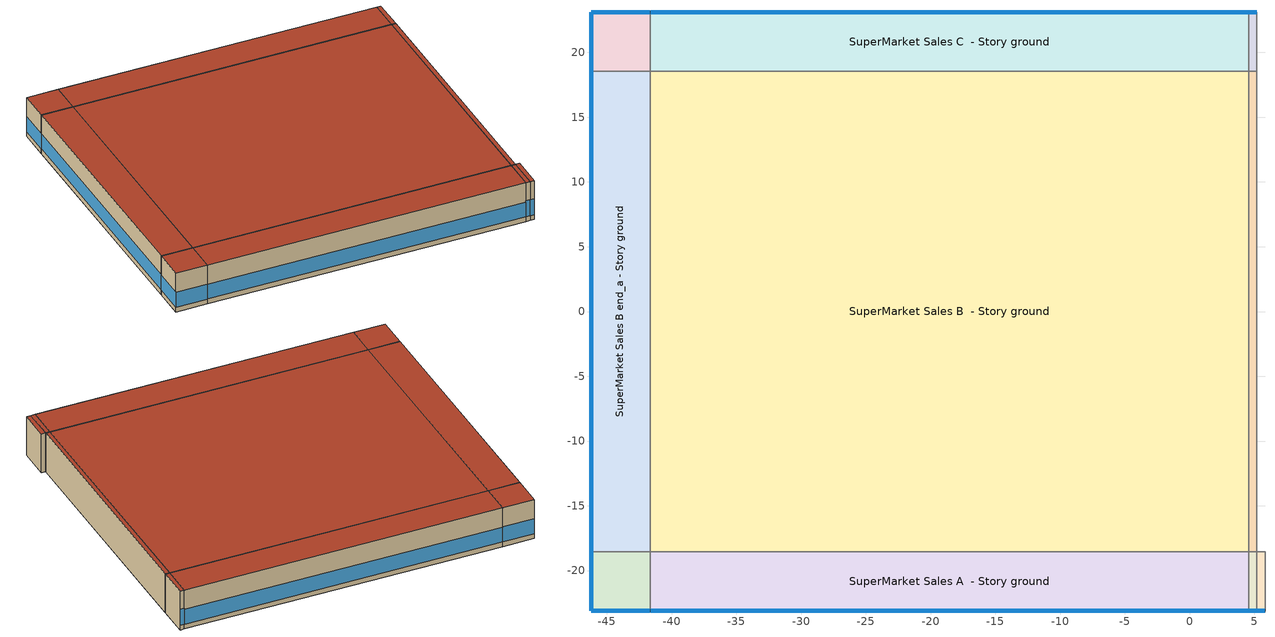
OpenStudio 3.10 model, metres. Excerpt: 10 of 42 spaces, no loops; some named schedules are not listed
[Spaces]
SuperMarket Sales A end_a - Story ground
 floor ground (Foundation F 1.26W/m*K Perim 9.14m Area 20.9m2): -46.23,-23.11 -46.23,-18.54 -41.65,-18.54 -41.65,-23.11 z0
 wall outside (SuperMarket Sales A end_a - Story ground Wall 4 c tbd): -46.23,-18.54 -46.23,-23.11 z0:6.1
 wall outside (SuperMarket Sales A end_a - Story ground Wall 2 c tbd): -46.23,-23.11 -41.65,-23.11 z0:6.1
 wall to SuperMarket Sales B end_a - Story ground: -41.65,-18.54 -46.23,-18.54 z0:6.1
 wall to SuperMarket Sales A  - Story ground: -41.65,-23.11 -41.65,-18.54 z0:6.1
 window (Window U-0.91 SHGC 0.53): -46.2,-23.11 -41.68,-23.11 / -46.23,-18.57 -46.23,-23.09 z0.76:3.1
 roof outside (SuperMarket Sales A end_a - Story ground RoofCeiling 1 c tbd): -41.65,-23.11 -41.65,-18.54 -46.23,-18.54 -46.23,-23.11 z6.1
SuperMarket Sales B end_a - Story ground
 floor ground (Foundation F 1.26W/m*K Perim 37.08m Area 169.54m2): -46.23,-18.54 -46.23,18.54 -41.65,18.54 -41.65,-18.54 z0
 wall outside (SuperMarket Sales B end_a - Story ground Wall 1 c tbd): -46.23,18.54 -46.23,-18.54 z0:6.1
 wall to SuperMarket Sales C end_a - Story ground: -41.65,18.54 -46.23,18.54 z0:6.1
 wall to SuperMarket Sales B  - Story ground: -41.65,-18.54 -41.65,18.54 z0:6.1
 window (Window U-0.91 SHGC 0.53): -46.23,18.52 -46.23,-18.52 z0.76:3.08
 roof outside (SuperMarket Sales B end_a - Story ground RoofCeiling 1 c tbd): -41.65,-18.54 -41.65,18.54 -46.23,18.54 -46.23,-18.54 z6.1
SuperMarket Sales C end_a - Story ground
 floor ground (Foundation F 1.26W/m*K Perim 9.14m Area 20.9m2): -46.23,18.54 -46.23,23.11 -41.65,23.11 -41.65,18.54 z0
 wall outside (SuperMarket Sales C end_a - Story ground Wall 1 c tbd): -46.23,23.11 -46.23,18.54 z0:6.1
 wall outside (SuperMarket Sales C end_a - Story ground Wall 2 c tbd): -41.65,23.11 -46.23,23.11 z0:6.1
 wall to SuperMarket Sales C  - Story ground: -41.65,18.54 -41.65,23.11 z0:6.1
 window (Window U-0.91 SHGC 0.53): -46.23,23.09 -46.23,18.57 / -41.68,23.11 -46.2,23.11 z0.76:3.1
 roof outside (SuperMarket Sales C end_a - Story ground RoofCeiling 1 c tbd): -41.65,18.54 -41.65,23.11 -46.23,23.11 -46.23,18.54 z6.1
SuperMarket Sales A  - Story ground
 floor ground (Foundation F 1.26W/m*K Perim 46.23m Area 211.36m2): -41.65,-23.11 -41.65,-18.54 4.58,-18.54 4.58,-23.11 z0
 wall outside (SuperMarket Sales A  - Story ground Wall 3 c tbd): -41.65,-23.11 4.58,-23.11 z0:6.1
 wall to SuperMarket Sales B  - Story ground: 4.58,-18.54 -41.65,-18.54 z0:6.1
 wall to SuperMarket Office A  - Story ground: 4.58,-23.11 4.58,-18.54 z0:6.1
 window (Window U-0.91 SHGC 0.53): -41.63,-23.11 4.55,-23.11 z0.76:3.08
 roof outside (SuperMarket Sales A  - Story ground RoofCeiling 1 c tbd): 4.58,-23.11 4.58,-18.54 -41.65,-18.54 -41.65,-23.11 z6.1
SuperMarket Sales B  - Story ground
 floor ground (Foundation F 1.26W/m*K Perim 0.0m Area 1714.25m2): -41.65,-18.54 -41.65,18.54 4.58,18.54 4.58,-18.54 z0
 wall to SuperMarket Sales C  - Story ground: 4.58,18.54 -41.65,18.54 z0:6.1
 wall to SuperMarket Office B  - Story ground: 4.58,-18.54 4.58,18.54 z0:6.1
 roof outside: 4.58,-18.54 4.58,18.54 -41.65,18.54 -41.65,-18.54 z6.1
SuperMarket Sales C  - Story ground
 floor ground (Foundation F 1.26W/m*K Perim 46.23m Area 211.36m2): -41.65,18.54 -41.65,23.11 4.58,23.11 4.58,18.54 z0
 wall outside (SuperMarket Sales C  - Story ground Wall 2 c tbd): 4.58,23.11 -41.65,23.11 z0:6.1
 wall to SuperMarket Office C  - Story ground: 4.58,18.54 4.58,23.11 z0:6.1
 window (Window U-0.91 SHGC 0.53): 4.55,23.11 -41.63,23.11 z0.76:3.08
 roof outside (SuperMarket Sales C  - Story ground RoofCeiling 1 c tbd): 4.58,18.54 4.58,23.11 -41.65,23.11 -41.65,18.54 z6.1
SuperMarket Office A  - Story ground
 floor ground (Foundation F 1.26W/m*K Perim 0.62m Area 2.83m2): 4.58,-23.11 4.58,-18.54 5.2,-18.54 5.2,-23.11 z0
 wall outside (SuperMarket Office A  - Story ground Wall 3 c tbd): 4.58,-23.11 5.2,-23.11 z0:6.1
 wall to SuperMarket Office B  - Story ground: 5.2,-18.54 4.58,-18.54 z0:6.1
 wall to SuperMarket Vestibule A  - Story ground: 5.2,-23.11 5.2,-18.54 z0:6.1
 window (Window U-0.91 SHGC 0.53): 4.6,-23.11 5.17,-23.11 z0.76:3.29
 roof outside (SuperMarket Office A  - Story ground RoofCeiling 1 c tbd): 5.2,-23.11 5.2,-18.54 4.58,-18.54 4.58,-23.11 z6.1
SuperMarket Office B  - Story ground
 floor ground (Foundation F 1.26W/m*K Perim 0.0m Area 22.97m2): 4.58,-18.54 4.58,18.54 5.2,18.54 5.2,-18.54 z0
 wall to SuperMarket Office C  - Story ground: 5.2,18.54 4.58,18.54 z0:6.1
 wall to SuperMarket Vestibule B  - Story ground: 5.2,-18.54 5.2,18.54 z0:6.1
 roof outside: 5.2,-18.54 5.2,18.54 4.58,18.54 4.58,-18.54 z6.1
SuperMarket Office C  - Story ground
 floor ground (Foundation F 1.26W/m*K Perim 0.62m Area 2.83m2): 4.58,18.54 4.58,23.11 5.2,23.11 5.2,18.54 z0
 wall outside (SuperMarket Office C  - Story ground Wall 2 c tbd): 5.2,23.11 4.58,23.11 z0:6.1
 wall to SuperMarket Vestibule C  - Story ground: 5.2,18.54 5.2,23.11 z0:6.1
 window (Window U-0.91 SHGC 0.53): 5.17,23.11 4.6,23.11 z0.76:3.29
 roof outside (SuperMarket Office C  - Story ground RoofCeiling 1 c tbd): 5.2,18.54 5.2,23.11 4.58,23.11 4.58,18.54 z6.1
SuperMarket Vestibule A  - Story ground
 floor ground (Foundation F 1.26W/m*K Perim 0.62m Area 2.83m2): 5.2,-23.11 5.2,-18.54 5.82,-18.54 5.82,-23.11 z0
 wall outside (SuperMarket Vestibule A  - Story ground Wall 3 c tbd): 5.2,-23.11 5.82,-23.11 z0:6.1
 wall to SuperMarket Vestibule B  - Story ground: 5.82,-18.54 5.2,-18.54 z0:6.1
 wall to SuperMarket Dining A  - Story ground: 5.82,-23.11 5.82,-18.54 z0:6.1
 window (Window U-0.91 SHGC 0.53): 5.22,-23.11 5.79,-23.11 z0.76:3.29
 roof outside (SuperMarket Vestibule A  - Story ground RoofCeiling 1 c tbd): 5.82,-23.11 5.82,-18.54 5.2,-18.54 5.2,-23.11 z6.1
[Building]
ComStock DOE Ref Pre-1980|SuperMarket: North Axis {deg}=45; Default Construction Set=ComStock DOE Ref Pre-1980 - SpMarket - ASHRAE 169-2013-6A; Default Schedule Set=Building Default Schedule Set; Standards Building Type=SuperMarket
[Site]
Binghamton Broome C_NY_USA: Latitude {deg}=42.21; Longitude {deg}=-75.98; Time Zone {hr}=-5; Elevation {m}=499
[Site:WaterMainsTemperature]
Calculation Method=Correlation; Annual Average Outdoor Air Temperature {C}=8.00583; Maximum Difference In Monthly Average Outdoor Air Temperatures {deltaC}=26.96
[SizingPeriod:DesignDay] Barometric Pressure {Pa}=95472; Rain Indicator=No; Snow Indicator=No; Day of Month=21; Daylight Saving Time Indicator=No; Humidity Condition Type=Wetbulb; Dry-Bulb Temperature Range Modifier Type=DefaultMultipliers
Name | Maximum Dry-Bulb Temperature {C} | Daily Dry-Bulb Temperature Range {deltaC} | Wind Speed {m/s} | Wind Direction {deg} | Month | Day Type | Wetbulb or DewPoint at Maximum Dry-Bulb {C} | Solar Model Indicator | ASHRAE Clear Sky Optical Depth for Beam Irradiance | ASHRAE Clear Sky Optical Depth for Diffuse Irradiance | Sky Clearness
Binghamton Broome C Ann Clg .4% Condns DB=>MWB 1 | 29.7 | 9.5 | 4.5 | 240 | 7 | SummerDesignDay | 21.1 | ASHRAETau | 0.416 | 2.168
Binghamton Broome C Ann Clg .4% Condns WB=>MDB 1 | 27.1 | 9.5 | 4.5 | 240 | 7 | SummerDesignDay | 22.6 | ASHRAETau | 0.416 | 2.168
Binghamton Broome C Ann Htg 99.6% Condns DB 1 | -17.9 | 0 | 4.4 | 330 | 1 | WinterDesignDay | -17.9 | ASHRAEClearSky |  |  | 0
Binghamton Broome C August .4% Condns DB=>MCWB 1 | 31.4 | 9.4 | 4.5 | 240 | 8 | SummerDesignDay | 21.7 | ASHRAETau | 0.403 | 2.234
[ClimateZones]
Climate Zone Institution Name 1=ASHRAE; Climate Zone Document Name 1=ANSI/ASHRAE Standard 169; Climate Zone Document Year 1=2006; Climate Zone Value 1=ASHRAE 169-2013-6A
[Site:GroundTemperature:FCfactorMethod]
January Ground Temperature {C}=8.84; February Ground Temperature {C}=0.44; March Ground Temperature {C}=-1.2; April Ground Temperature {C}=-5.8; May Ground Temperature {C}=-0.7; June Ground Temperature {C}=-1.89; July Ground Temperature {C}=3.43; August Ground Temperature {C}=16.25; September Ground Temperature {C}=17.81; October Ground Temperature {C}=21.16; November Ground Temperature {C}=20.73; December Ground Temperature {C}=17
[Construction:FfactorGroundFloor] F-Factor {W/m-K}=1.26344
Name | Area {m2} | PerimeterExposed {m}
Foundation F 1.26W/m*K Perim 9.14m Area 20.9m2 | 20.9032 | 9.144
Foundation F 1.26W/m*K Perim 37.08m Area 169.54m2 | 169.535 | 37.0812
Foundation F 1.26W/m*K Perim 0.0m Area 22.97m2 | 22.9688 | 0
Foundation F 1.26W/m*K Perim 0.62m Area 2.83m2 | 2.83198 | 0.619418
Foundation F 1.26W/m*K Perim 46.23m Area 211.36m2 | 211.361 | 46.2295
Foundation F 1.26W/m*K Perim 0.0m Area 1714.25m2 | 1714.25 | 0
[DefaultConstructionSet]
ComStock DOE Ref Pre-1980 - SpMarket - ASHRAE 169-2013-6A: Default Exterior Surface Constructions=Default Surface Constructions 1; Default Interior Surface Constructions=Default Surface Constructions 2; Default Ground Contact Surface Constructions=Default Surface Constructions 3; Default Exterior SubSurface Constructions=Default Sub Surface Constructions 1; Default Interior SubSurface Constructions=Default Sub Surface Constructions 2; Interior Partition Construction=Typical Interior Partition
[DefaultSurfaceConstructions]
Name | Floor Construction | Wall Construction | Roof Ceiling Construction
Default Surface Constructions 1 | Typical Insulated Exterior Mass Floor | Typical Insulated Steel Framed Exterior Wall R-6.9 | Typical IEAD Roof R-16.67
Default Surface Constructions 2 | Typical Interior Floor | Typical Interior Wall | Typical Interior Ceiling
Default Surface Constructions 3 | Typical Insulated Carpeted 6in Slab Floor | Typical Insulated Basement Mass Wall
[Construction]
Typical Insulated Exterior Mass Floor: 4 in. Normalweight Concrete Floor, Typical Carpet Pad
Typical IEAD Roof R-16.67: Roof Membrane, Typical Insulation R-15.55, Metal Roof Surface
Typical Interior Floor: 100mm Normalweight concrete floor, CP02 CARPET PAD
Typical Interior Wall: G01 13mm gypsum board, G01 13mm gypsum board
Typical Interior Ceiling: CP02 CARPET PAD, 100mm Normalweight concrete floor
Typical Insulated Carpeted 6in Slab Floor: 6 in. Normalweight Concrete Floor, Typical Carpet Pad
Typical Insulated Basement Mass Wall: 8 in. Concrete Block Basement Wall
U 0.62 SHGC 0.41 Simple Glazing: U 0.62 SHGC 0.41 Simple Glazing
Typical Insulated Metal Door: F08 Metal surface, Typical Insulation R-4.72
U 0.88 SHGC 0.16 Sgl Ref-A-L Clr 6mm: REF A CLEAR LO 6MM
Typical Overhead Door: Typical Insulation R-4.72
Typical Interior Window: Clear 3mm
Typical Interior Door; Typical Interior Partition: G05 25mm wood
Typical Insulated Steel Framed Exterior Wall R-6.9: 25mm Stucco, 5/8 in. Gypsum Board, Typical Insulation R-4.72, 5/8 in. Gypsum Board
InteriorFurnishings: Std Wood 6inch
Window U-0.91 SHGC 0.53: Simple Glazing Single - No LowE - Tinted/Reflective - Wood
SuperMarket Office A  - Story ground RoofCeiling 1 c tbd: Roof Membrane, SuperMarket Office A  - Story ground RoofCeiling 1 m tbd, Metal Roof Surface
SuperMarket Office A  - Story ground Wall 3 c tbd: 25mm Stucco, 5/8 in. Gypsum Board, SuperMarket Office A  - Story ground Wall 3 m tbd, 5/8 in. Gypsum Board
SuperMarket Office C  - Story ground RoofCeiling 1 c tbd: Roof Membrane, SuperMarket Office C  - Story ground RoofCeiling 1 m tbd, Metal Roof Surface
SuperMarket Office C  - Story ground Wall 2 c tbd: 25mm Stucco, 5/8 in. Gypsum Board, SuperMarket Office C  - Story ground Wall 2 m tbd, 5/8 in. Gypsum Board
SuperMarket Sales A  - Story ground RoofCeiling 1 c tbd: Roof Membrane, SuperMarket Sales A  - Story ground RoofCeiling 1 m tbd, Metal Roof Surface
SuperMarket Sales A  - Story ground Wall 3 c tbd: 25mm Stucco, 5/8 in. Gypsum Board, SuperMarket Sales A  - Story ground Wall 3 m tbd, 5/8 in. Gypsum Board
SuperMarket Sales A end_a - Story ground RoofCeiling 1 c tbd: Roof Membrane, SuperMarket Sales A end_a - Story ground RoofCeiling 1 m tbd, Metal Roof Surface
SuperMarket Sales A end_a - Story ground Wall 2 c tbd: 25mm Stucco, 5/8 in. Gypsum Board, SuperMarket Sales A end_a - Story ground Wall 2 m tbd, 5/8 in. Gypsum Board
SuperMarket Sales A end_a - Story ground Wall 4 c tbd: 25mm Stucco, 5/8 in. Gypsum Board, SuperMarket Sales A end_a - Story ground Wall 4 m tbd, 5/8 in. Gypsum Board
SuperMarket Sales B end_a - Story ground RoofCeiling 1 c tbd: Roof Membrane, SuperMarket Sales B end_a - Story ground RoofCeiling 1 m tbd, Metal Roof Surface
SuperMarket Sales B end_a - Story ground Wall 1 c tbd: 25mm Stucco, 5/8 in. Gypsum Board, SuperMarket Sales B end_a - Story ground Wall 1 m tbd, 5/8 in. Gypsum Board
SuperMarket Sales C  - Story ground RoofCeiling 1 c tbd: Roof Membrane, SuperMarket Sales C  - Story ground RoofCeiling 1 m tbd, Metal Roof Surface
SuperMarket Sales C  - Story ground Wall 2 c tbd: 25mm Stucco, 5/8 in. Gypsum Board, SuperMarket Sales C  - Story ground Wall 2 m tbd, 5/8 in. Gypsum Board
SuperMarket Sales C end_a - Story ground RoofCeiling 1 c tbd: Roof Membrane, SuperMarket Sales C end_a - Story ground RoofCeiling 1 m tbd, Metal Roof Surface
SuperMarket Sales C end_a - Story ground Wall 1 c tbd: 25mm Stucco, 5/8 in. Gypsum Board, SuperMarket Sales C end_a - Story ground Wall 1 m tbd, 5/8 in. Gypsum Board
SuperMarket Sales C end_a - Story ground Wall 2 c tbd: 25mm Stucco, 5/8 in. Gypsum Board, SuperMarket Sales C end_a - Story ground Wall 2 m tbd, 5/8 in. Gypsum Board
SuperMarket Vestibule A  - Story ground RoofCeiling 1 c tbd: Roof Membrane, SuperMarket Vestibule A  - Story ground RoofCeiling 1 m tbd, Metal Roof Surface
SuperMarket Vestibule A  - Story ground Wall 3 c tbd: 25mm Stucco, 5/8 in. Gypsum Board, SuperMarket Vestibule A  - Story ground Wall 3 m tbd, 5/8 in. Gypsum Board
[Material] Thermal Absorptance=0.9
Name | Roughness | Thickness {m} | Conductivity {W/m-K} | Density {kg/m3} | Specific Heat {J/kg-K} | Solar Absorptance | Visible Absorptance
4 in. Normalweight Concrete Floor | MediumRough | 0.1016 | 2.31 | 2322 | 832 | 0.7 | 0.7
Roof Membrane | VeryRough | 0.0095 | 0.16 | 1121.29 | 1460 | 0.7 | 0.7
Metal Roof Surface; F08 Metal surface | Smooth | 0.0008 | 45.28 | 7824 | 500 | 0.7 | 0.7
100mm Normalweight concrete floor | MediumRough | 0.1016 | 2.31045 | 2322 | 832.557 | 0.7 | 0.7
G01 13mm gypsum board | Smooth | 0.0127 | 0.160031 | 800.001 | 1090.73 | 0.7 | 0.5
6 in. Normalweight Concrete Floor | MediumRough | 0.1524 | 2.31 | 2322 | 832 | 0.7 | 0.7
8 in. Concrete Block Basement Wall | MediumRough | 0.2032 | 1.326 | 1842 | 912 | 0.7 | 0.7
G05 25mm wood | MediumSmooth | 0.0254 | 0.15 | 608 | 1630 | 0.5 | 0.5
25mm Stucco | Smooth | 0.0254 | 0.72 | 1856 | 840 | 0.7 | 0.7
5/8 in. Gypsum Board | MediumSmooth | 0.0159 | 0.16 | 800 | 1090 | 0.7 | 0.7
Std Wood 6inch | MediumSmooth | 0.15 | 0.12 | 540 | 1210 | 0.7 | 0.7
[Material:NoMass] Roughness=Smooth; Thermal Absorptance=0.9; Solar Absorptance=0.7
Name | Thermal Resistance {m2-K/W} | Visible Absorptance
Typical Carpet Pad; CP02 CARPET PAD | 0.21648 | 0.8
Typical Insulation R-15.55 | 2.73841 | 0.7
Typical Insulation R-4.72 | 0.830832 | 0.7
SuperMarket Office A  - Story ground RoofCeiling 1 m tbd; SuperMarket Office C  - Story ground RoofCeiling 1 m tbd; SuperMarket Sales A  - Story ground RoofCeiling 1 m tbd; SuperMarket Sales B end_a - Story ground RoofCeiling 1 m tbd; SuperMarket Sales C  - Story ground RoofCeiling 1 m tbd; SuperMarket Vestibule A  - Story ground RoofCeiling 1 m tbd | 2.22677 | 0.7
SuperMarket Office A  - Story ground Wall 3 m tbd; SuperMarket Office C  - Story ground Wall 2 m tbd; SuperMarket Vestibule A  - Story ground Wall 3 m tbd | 0.38935 | 0.7
SuperMarket Sales A  - Story ground Wall 3 m tbd; SuperMarket Sales C  - Story ground Wall 2 m tbd | 0.660175 | 0.7
SuperMarket Sales A end_a - Story ground RoofCeiling 1 m tbd; SuperMarket Sales C end_a - Story ground RoofCeiling 1 m tbd | 1.87623 | 0.7
SuperMarket Sales A end_a - Story ground Wall 2 m tbd; SuperMarket Sales A end_a - Story ground Wall 4 m tbd; SuperMarket Sales C end_a - Story ground Wall 1 m tbd; SuperMarket Sales C end_a - Story ground Wall 2 m tbd | 0.611401 | 0.7
SuperMarket Sales B end_a - Story ground Wall 1 m tbd | 0.658767 | 0.7
[DefaultSubSurfaceConstructions]
Name | Fixed Window Construction | Operable Window Construction | Door Construction | Glass Door Construction | Overhead Door Construction | Tubular Daylight Dome Construction | Tubular Daylight Diffuser Construction
Default Sub Surface Constructions 1 | U 0.62 SHGC 0.41 Simple Glazing | U 0.62 SHGC 0.41 Simple Glazing | Typical Insulated Metal Door | U 0.88 SHGC 0.16 Sgl Ref-A-L Clr 6mm | Typical Overhead Door | Typical Interior Window | Typical Interior Window
Default Sub Surface Constructions 2 | Typical Interior Window | Typical Interior Window | Typical Interior Door
[WindowMaterial:SimpleGlazingSystem]
Name | U-Factor {W/m2-K} | Solar Heat Gain Coefficient | Visible Transmittance
U 0.62 SHGC 0.41 Simple Glazing | 3.52052 | 0.41 | 0.81
Simple Glazing Single - No LowE - Tinted/Reflective - Wood | 5.16722 | 0.525 | 0.436
[WindowMaterial:Glazing] Optical Data Type=SpectralAverage; Infrared Transmittance at Normal Incidence=0; Front Side Infrared Hemispherical Emissivity=0.84; Conductivity {W/m-K}=0.9; Dirt Correction Factor for Solar and Visible Transmittance=1; Solar Diffusing=No
Name | Thickness {m} | Solar Transmittance at Normal Incidence | Front Side Solar Reflectance at Normal Incidence | Back Side Solar Reflectance at Normal Incidence | Visible Transmittance at Normal Incidence | Front Side Visible Reflectance at Normal Incidence | Back Side Visible Reflectance at Normal Incidence | Back Side Infrared Hemispherical Emissivity
REF A CLEAR LO 6MM | 0.006 | 0.066 | 0.341 | 0.493 | 0.08 | 0.41 | 0.37 | 0.4
Clear 3mm | 0.003 | 0.837 | 0.075 | 0.075 | 0.898 | 0.081 | 0.081 | 0.84
[SpaceType] Standards Building Type=SuperMarket
Name | Default Schedule Set | Design Specification Outdoor Air Object | Standards Space Type
SuperMarket Office - ComStock DOE Ref Pre-1980 | SuperMarket Office Schedule Set | SuperMarket Office Ventilation | Office
SuperMarket Vestibule - ComStock DOE Ref Pre-1980 | SuperMarket Vestibule Schedule Set | SuperMarket Vestibule Ventilation | Vestibule
SuperMarket Sales - ComStock DOE Ref Pre-1980 | SuperMarket Sales Schedule Set | SuperMarket Sales Ventilation | Sales
[BuildingStory]
Story ground: Nominal Z Coordinate {m}=0; Nominal Floor to Floor Height {m}=6.096
[Space] Building Story=Story ground
Name | Space Type | Thermal Zone
SuperMarket Sales A end_a - Story ground | SuperMarket Sales - ComStock DOE Ref Pre-1980 | Zone SuperMarket Sales A end_a - Story ground
SuperMarket Sales B end_a - Story ground | SuperMarket Sales - ComStock DOE Ref Pre-1980 | Zone SuperMarket Sales B end_a - Story ground
SuperMarket Sales C end_a - Story ground | SuperMarket Sales - ComStock DOE Ref Pre-1980 | Zone SuperMarket Sales C end_a - Story ground
SuperMarket Sales A  - Story ground | SuperMarket Sales - ComStock DOE Ref Pre-1980 | Zone SuperMarket Sales A  - Story ground
SuperMarket Sales B  - Story ground | SuperMarket Sales - ComStock DOE Ref Pre-1980 | Zone SuperMarket Sales B  - Story ground
SuperMarket Sales C  - Story ground | SuperMarket Sales - ComStock DOE Ref Pre-1980 | Zone SuperMarket Sales C  - Story ground
SuperMarket Office A  - Story ground | SuperMarket Office - ComStock DOE Ref Pre-1980 | Zone SuperMarket Office A  - Story ground
SuperMarket Office B  - Story ground | SuperMarket Office - ComStock DOE Ref Pre-1980 | Zone SuperMarket Office B  - Story ground
SuperMarket Office C  - Story ground | SuperMarket Office - ComStock DOE Ref Pre-1980 | Zone SuperMarket Office C  - Story ground
SuperMarket Vestibule A  - Story ground | SuperMarket Vestibule - ComStock DOE Ref Pre-1980 | Zone SuperMarket Vestibule A  - Story ground
[ThermalZone] Multiplier=1; Use Ideal Air Loads=No
Name | Thermostat
Zone SuperMarket Sales A end_a - Story ground | SuperMarket Sales - ComStock DOE Ref Pre-1980 Thermostat 1
Zone SuperMarket Sales B end_a - Story ground | SuperMarket Sales - ComStock DOE Ref Pre-1980 Thermostat 3
Zone SuperMarket Sales C end_a - Story ground | SuperMarket Sales - ComStock DOE Ref Pre-1980 Thermostat 5
Zone SuperMarket Sales A  - Story ground | SuperMarket Sales - ComStock DOE Ref Pre-1980 Thermostat
Zone SuperMarket Sales B  - Story ground | SuperMarket Sales - ComStock DOE Ref Pre-1980 Thermostat 2
Zone SuperMarket Sales C  - Story ground | SuperMarket Sales - ComStock DOE Ref Pre-1980 Thermostat 4
Zone SuperMarket Office A  - Story ground | SuperMarket Office - ComStock DOE Ref Pre-1980 Thermostat
Zone SuperMarket Office B  - Story ground | SuperMarket Office - ComStock DOE Ref Pre-1980 Thermostat 1
Zone SuperMarket Office C  - Story ground | SuperMarket Office - ComStock DOE Ref Pre-1980 Thermostat 2
Zone SuperMarket Vestibule A  - Story ground | SuperMarket Vestibule - ComStock DOE Ref Pre-1980 Thermostat
[People:Definition] Number of People Calculation Method=People/Area; Fraction Radiant=0.3
Name | People per Space Floor Area {person/m2}
SuperMarket Office People Definition | 0.0538196
SuperMarket Sales People Definition; SuperMarket Vestibule People Definition | 0.0861113
[People] Work Efficiency Schedule=Work Efficiency Schedule; Clothing Insulation Schedule=Clothing Schedule; Air Velocity Schedule=Air Velocity Schedule; Multiplier=1
Name | People Definition | Space or SpaceType
SuperMarket Office People | SuperMarket Office People Definition | SuperMarket Office - ComStock DOE Ref Pre-1980
SuperMarket Sales People | SuperMarket Sales People Definition | SuperMarket Sales - ComStock DOE Ref Pre-1980
SuperMarket Vestibule People | SuperMarket Vestibule People Definition | SuperMarket Vestibule - ComStock DOE Ref Pre-1980
[Lights:Definition] Design Level Calculation Method=Watts/Area; Fraction Visible=0.2; Return Air Fraction=0
Name | Watts per Space Floor Area {W/m2} | Fraction Radiant
SuperMarket Sales - ComStock DOE Ref Pre-1980 General Lights Definition | 5.73211 | 0.31
SuperMarket Sales - ComStock DOE Ref Pre-1980 Task Lights Definition | 3.42471 | 0.125
SuperMarket Vestibule - ComStock DOE Ref Pre-1980 General Lights Definition | 1.92838 | 0.31
SuperMarket Vestibule - ComStock DOE Ref Pre-1980 Task Lights Definition | 1.01438 | 0.125
SuperMarket Vestibule - ComStock DOE Ref Pre-1980 Wall Wash Lights Definition | 1.81461 | 0.125
SuperMarket Office - ComStock DOE Ref Pre-1980 General Lights Definition | 6.74433 | 0.31
[ElectricEquipment:Definition] Design Level Calculation Method=Watts/Area; Fraction Latent=0; Fraction Radiant=0.5; Fraction Lost=0
Name | Watts per Space Floor Area {W/m2}
SuperMarket Office Elec Equip Definition | 11.7888
SuperMarket Sales Elec Equip Definition | 16.0328
[ElectricEquipment] Schedule=SuperMarket BLDG_EQUIP_EndUseData BPR Adjusted
Name | Electric Equipment Definition | Space or SpaceType
SuperMarket Office Elec Equip | SuperMarket Office Elec Equip Definition | SuperMarket Office - ComStock DOE Ref Pre-1980
SuperMarket Sales Elec Equip | SuperMarket Sales Elec Equip Definition | SuperMarket Sales - ComStock DOE Ref Pre-1980
[DesignSpecification:OutdoorAir] Outdoor Air Method=Sum
Name | Outdoor Air Flow per Person {m3/s-person} | Outdoor Air Flow per Floor Area {m3/s-m2}
SuperMarket Office Ventilation | 0.00943895
SuperMarket Sales Ventilation |  | 0.001524
SuperMarket Vestibule Ventilation |  | 0.000254
[DefaultScheduleSet]
Name | Number of People Schedule | People Activity Level Schedule | Lighting Schedule | Electric Equipment Schedule | Hours of Operation Schedule
SuperMarket Office Schedule Set; SuperMarket Sales Schedule Set; SuperMarket Vestibule Schedule Set | SuperMarket Bldg Occ | SuperMarket Activity | SuperMarket Bldg Light | SuperMarket BLDG_EQUIP_EndUseData
Building Default Schedule Set |  |  |  |  | Building Hours of Operation NonResidential
[Exterior:Lights:Definition]
Name | Design Level {W}
Parking Areas and Drives 0.04 W/ft^2 Def (W/ft^2) | 0.041
Building Facades 0.15 W/ft^2 Def (W/ft^2) | 0.15
Main Entries 30.0 W/ft Def (W/ft) | 30
Other Doors 20.0 W/ft Def (W/ft) | 20
[Exterior:Lights] Control Option=AstronomicalClock
Name | Exterior Lights Definition | Schedule | Multiplier
Parking Areas and Drives 0.04 W/ft^2 | Parking Areas and Drives 0.04 W/ft^2 Def (W/ft^2) | Always On Discrete | 65208.3
Building Facades 0.15 W/ft^2 | Building Facades 0.15 W/ft^2 Def (W/ft^2) | Schedule Ruleset 1 | 18198.9
Main Entries 30.0 W/ft | Main Entries 30.0 W/ft Def (W/ft) | Always On Discrete | 36.8
Other Doors 20.0 W/ft | Other Doors 20.0 W/ft Def (W/ft) | Always On Discrete | 53.912
[ThermostatSetpoint:DualSetpoint]
Name | Heating Setpoint Temperature Schedule | Cooling Setpoint Temperature Schedule
SuperMarket Office - ComStock DOE Ref Pre-1980 Thermostat; SuperMarket Office - ComStock DOE Ref Pre-1980 Thermostat 1; SuperMarket Office - ComStock DOE Ref Pre-1980 Thermostat 2; SuperMarket Sales - ComStock DOE Ref Pre-1980 Thermostat; SuperMarket Sales - ComStock DOE Ref Pre-1980 Thermostat 1; SuperMarket Sales - ComStock DOE Ref Pre-1980 Thermostat 2; SuperMarket Sales - ComStock DOE Ref Pre-1980 Thermostat 3; SuperMarket Sales - ComStock DOE Ref Pre-1980 Thermostat 4; SuperMarket Sales - ComStock DOE Ref Pre-1980 Thermostat 5 | SuperMarket HtgSetp_Enduse | SuperMarket ClgSetp_Enduse
SuperMarket Vestibule - ComStock DOE Ref Pre-1980 Thermostat | SuperMarket Vestibule HtgSetp | SuperMarket Vestibule ClgSetp
[InternalMass:Definition]
Internal Mass Definition 1: Construction=InteriorFurnishings; Design Level Calculation Method=SurfaceArea/Area; Surface Area per Space Floor Area=2
[InternalMass] Internal Mass Definition=Internal Mass Definition 1; Multiplier=1
Name | Space or SpaceType
SuperMarket Office A  - Story ground Mass | SuperMarket Office A  - Story ground
SuperMarket Sales C  - Story ground Mass | SuperMarket Sales C  - Story ground
SuperMarket Sales B  - Story ground Mass | SuperMarket Sales B  - Story ground
SuperMarket Office C  - Story ground Mass | SuperMarket Office C  - Story ground
SuperMarket Sales A  - Story ground Mass | SuperMarket Sales A  - Story ground
SuperMarket Sales C end_a - Story ground Mass | SuperMarket Sales C end_a - Story ground
SuperMarket Sales B end_a - Story ground Mass | SuperMarket Sales B end_a - Story ground
SuperMarket Sales A end_a - Story ground Mass | SuperMarket Sales A end_a - Story ground
SuperMarket Office B  - Story ground Mass | SuperMarket Office B  - Story ground
[Lights] Schedule=SuperMarket Bldg Light BPR Adjusted; Fraction Replaceable=1
Name | Lights Definition | Space or SpaceType
SuperMarket Sales - ComStock DOE Ref Pre-1980 General Lighting | SuperMarket Sales - ComStock DOE Ref Pre-1980 General Lights Definition | SuperMarket Sales - ComStock DOE Ref Pre-1980
SuperMarket Sales - ComStock DOE Ref Pre-1980 Task Lighting | SuperMarket Sales - ComStock DOE Ref Pre-1980 Task Lights Definition | SuperMarket Sales - ComStock DOE Ref Pre-1980
SuperMarket Vestibule - ComStock DOE Ref Pre-1980 General Lighting | SuperMarket Vestibule - ComStock DOE Ref Pre-1980 General Lights Definition | SuperMarket Vestibule - ComStock DOE Ref Pre-1980
SuperMarket Vestibule - ComStock DOE Ref Pre-1980 Task Lighting | SuperMarket Vestibule - ComStock DOE Ref Pre-1980 Task Lights Definition | SuperMarket Vestibule - ComStock DOE Ref Pre-1980
SuperMarket Vestibule - ComStock DOE Ref Pre-1980 Wall Wash Lighting | SuperMarket Vestibule - ComStock DOE Ref Pre-1980 Wall Wash Lights Definition | SuperMarket Vestibule - ComStock DOE Ref Pre-1980
SuperMarket Office - ComStock DOE Ref Pre-1980 General Lighting | SuperMarket Office - ComStock DOE Ref Pre-1980 General Lights Definition | SuperMarket Office - ComStock DOE Ref Pre-1980
[SpaceInfiltration:DesignFlowRate] Design Flow Rate Calculation Method=Flow/ExteriorArea; Flow per Exterior Surface Area {m3/s-m2}=0.00165313; Velocity Term Coefficient=0; Density Basis=Outdoor
Name | Space or SpaceType | Schedule | Constant Term Coefficient | Temperature Term Coefficient | Velocity Squared Term Coefficient
SuperMarket Vestibule A  - Story ground HVAC On Infiltration | SuperMarket Vestibule A  - Story ground | Infiltration HVAC On Schedule 1 | -0.0453 | 0.0054 | 0.0317
SuperMarket Vestibule A  - Story ground HVAC Off Infiltration | SuperMarket Vestibule A  - Story ground | Infiltration HVAC Off Schedule 1 | 0 | 0.0086 | 0.0406
SuperMarket Office A  - Story ground HVAC On Infiltration | SuperMarket Office A  - Story ground | Infiltration HVAC On Schedule 1 | -0.0453 | 0.0054 | 0.0317
SuperMarket Office A  - Story ground HVAC Off Infiltration | SuperMarket Office A  - Story ground | Infiltration HVAC Off Schedule 1 | 0 | 0.0086 | 0.0406
SuperMarket Sales C  - Story ground HVAC On Infiltration | SuperMarket Sales C  - Story ground | Infiltration HVAC On Schedule 1 | -0.0453 | 0.0054 | 0.0317
SuperMarket Sales C  - Story ground HVAC Off Infiltration | SuperMarket Sales C  - Story ground | Infiltration HVAC Off Schedule 1 | 0 | 0.0086 | 0.0406
SuperMarket Sales B  - Story ground HVAC On Infiltration | SuperMarket Sales B  - Story ground | Infiltration HVAC On Schedule 1 | -0.0453 | 0.0054 | 0.0317
SuperMarket Sales B  - Story ground HVAC Off Infiltration | SuperMarket Sales B  - Story ground | Infiltration HVAC Off Schedule 1 | 0 | 0.0086 | 0.0406
SuperMarket Office C  - Story ground HVAC On Infiltration | SuperMarket Office C  - Story ground | Infiltration HVAC On Schedule 1 | -0.0453 | 0.0054 | 0.0317
SuperMarket Office C  - Story ground HVAC Off Infiltration | SuperMarket Office C  - Story ground | Infiltration HVAC Off Schedule 1 | 0 | 0.0086 | 0.0406
SuperMarket Sales A  - Story ground HVAC On Infiltration | SuperMarket Sales A  - Story ground | Infiltration HVAC On Schedule 1 | -0.0453 | 0.0054 | 0.0317
SuperMarket Sales A  - Story ground HVAC Off Infiltration | SuperMarket Sales A  - Story ground | Infiltration HVAC Off Schedule 1 | 0 | 0.0086 | 0.0406
SuperMarket Sales C end_a - Story ground HVAC On Infiltration | SuperMarket Sales C end_a - Story ground | Infiltration HVAC On Schedule 1 | -0.0453 | 0.0054 | 0.0317
SuperMarket Sales C end_a - Story ground HVAC Off Infiltration | SuperMarket Sales C end_a - Story ground | Infiltration HVAC Off Schedule 1 | 0 | 0.0086 | 0.0406
SuperMarket Sales B end_a - Story ground HVAC On Infiltration | SuperMarket Sales B end_a - Story ground | Infiltration HVAC On Schedule 1 | -0.0453 | 0.0054 | 0.0317
SuperMarket Sales B end_a - Story ground HVAC Off Infiltration | SuperMarket Sales B end_a - Story ground | Infiltration HVAC Off Schedule 1 | 0 | 0.0086 | 0.0406
SuperMarket Sales A end_a - Story ground HVAC On Infiltration | SuperMarket Sales A end_a - Story ground | Infiltration HVAC On Schedule 1 | -0.0453 | 0.0054 | 0.0317
SuperMarket Sales A end_a - Story ground HVAC Off Infiltration | SuperMarket Sales A end_a - Story ground | Infiltration HVAC Off Schedule 1 | 0 | 0.0086 | 0.0406
SuperMarket Office B  - Story ground HVAC On Infiltration | SuperMarket Office B  - Story ground | Infiltration HVAC On Schedule 1 | -0.0453 | 0.0054 | 0.0317
SuperMarket Office B  - Story ground HVAC Off Infiltration | SuperMarket Office B  - Story ground | Infiltration HVAC Off Schedule 1 | 0 | 0.0086 | 0.0406
[Schedule:Ruleset]
Name | Default Day Schedule | Summer Design Day Schedule | Winter Design Day Schedule
Clothing Schedule | Clothing Schedule Default Winter Clothes
Air Velocity Schedule | Air Velocity Schedule Default
Work Efficiency Schedule | Work Efficiency Schedule Default
SuperMarket Bldg Occ | SuperMarket Bldg Occ Default | SuperMarket Bldg Occ Summer Design Day | SuperMarket Bldg Occ Winter Design Day
SuperMarket Activity | SuperMarket Activity Default | SuperMarket Activity Summer Design Day | SuperMarket Activity Winter Design Day
SuperMarket Bldg Light | SuperMarket Bldg Light Default | SuperMarket Bldg Light Summer Design Day | SuperMarket Bldg Light Winter Design Day
SuperMarket BLDG_EQUIP_EndUseData | SuperMarket BLDG_EQUIP_EndUseData Default | SuperMarket BLDG_EQUIP_EndUseData Summer Design Day | SuperMarket BLDG_EQUIP_EndUseData Winter Design Day
Schedule Ruleset 1 | Schedule Day 11
SuperMarket HtgSetp_Enduse | Schedule Day 16 | Schedule Day 327 | Schedule Day 328
SuperMarket ClgSetp_Enduse | Schedule Day 19 | Schedule Day 323 | Schedule Day 324
SuperMarket Vestibule HtgSetp | SuperMarket Vestibule HtgSetp Default | Schedule Day 329 | Schedule Day 330
SuperMarket Vestibule ClgSetp | SuperMarket Vestibule ClgSetp Default | SuperMarket Vestibule ClgSetp Summer Design Day | SuperMarket Vestibule ClgSetp Winter Design Day
Building Hours of Operation NonResidential | Building Hours of Operation NonResidential Default | Building Hours of Operation NonResidential Summer Design Day | Building Hours of Operation NonResidential Winter Design Day
SuperMarket Bldg Light BPR Adjusted | SuperMarket Bldg Light Default 1 | SuperMarket Bldg Light Summer Design Day 1 | SuperMarket Bldg Light Winter Design Day 1
SuperMarket BLDG_EQUIP_EndUseData BPR Adjusted | SuperMarket BLDG_EQUIP_EndUseData Default 3 | SuperMarket BLDG_EQUIP_EndUseData Summer Design Day 1 | SuperMarket BLDG_EQUIP_EndUseData Winter Design Day 1
Infiltration HVAC On Schedule 1 | Zone SuperMarket Sales B  - Story ground PSZ-AC Occ Sch Default 5 | Zone SuperMarket Sales B  - Story ground PSZ-AC Occ Sch Summer Design Day 5 | Zone SuperMarket Sales B  - Story ground PSZ-AC Occ Sch Winter Design Day 5
Infiltration HVAC Off Schedule 1 | Infiltration HVAC Off Schedule Default Day Schedule | Infiltration HVAC Off Schedule Summer Design Day Schedule 1 | Infiltration HVAC Off Schedule Winter Design Day Schedule 1
[Schedule:Day]
Clothing Schedule Default Winter Clothes; Building Hours of Operation NonResidential Winter Design Day; Building Hours of Operation NonResidential Summer Design Day; Zone SuperMarket Sales B  - Story ground PSZ-AC Occ Sch Summer Design Day 5; Zone SuperMarket Sales B  - Story ground PSZ-AC Occ Sch Winter Design Day 5: 24, 0, 1
Air Velocity Schedule Default: 24, 0, 0.2
Work Efficiency Schedule Default; Infiltration HVAC Off Schedule Summer Design Day Schedule 1; Infiltration HVAC Off Schedule Winter Design Day Schedule 1: 24, 0, 0
SuperMarket Bldg Occ Default: No, 4, 15, 0, 4, 30, 0.0125, 4, 45, 0.025, 5, 0, 0.0375, 5, 15, 0.05, 5, 30, 0.0625, 5, 45, 0.075, 6, 0, 0.0875, 6, 15, 0.1, 6, 30, 0.1125, 6, 45, 0.125, 7, 0, 0.1375, 7, 15, 0.15, 7, 30, 0.175, 7, 45, 0.2, 8, 0, 0.225, 8, 15, 0.25, 8, 30, 0.2875, 8, 45, 0.325, 9, 0, 0.3625, 9, 15, 0.4, 9, 30, 0.4375, 9, 45, 0.475, 10, 0, 0.5125, 10, 15, 0.55, 10, 30, 0.575, 10, 45, 0.6, 11, 0, 0.625, 11, 15, 0.65, 11, 30, 0.7, 11, 45, 0.6875, 12, 0, 0.675, 12, 15, 0.6625, 12, 30, 0.65, 12, 45, 0.6375, 13, 0, 0.625, 13, 15, 0.6125, 13, 30, 0.6, 13, 45, 0.595, 14, 0, 0.59, 14, 15, 0.585, 14, 30, 0.58, 14, 45, 0.61, 15, 0, 0.64, 15, 15, 0.67, 15, 30, 0.7, 15, 45, 0.7375, 16, 0, 0.775, 16, 15, 0.8125, 16, 30, 0.85, 16, 45, 0.8625, 17, 0, 0.875, 17, 15, 0.8875, 17, 30, 0.9, 17, 45, 0.825, 18, 0, 0.75, 18, 15, 0.7, 18, 30, 0.65, 18, 45, 0.6, 19, 0, 0.55, 19, 15, 0.5, 19, 30, 0.45, 19, 45, 0.4, 20, 0, 0.35, 20, 15, 0.2875, 20, 30, 0.225, 20, 45, 0.1625, 21, 0, 0.1, 21, 15, 0.075, 21, 30, 0.05, 21, 45, 0.025, 22, 0, 0, 24, 0, 0
SuperMarket Bldg Occ Summer Design Day; SuperMarket Bldg Light Summer Design Day; SuperMarket BLDG_EQUIP_EndUseData Summer Design Day; SuperMarket Bldg Light Summer Design Day 1; SuperMarket BLDG_EQUIP_EndUseData Summer Design Day 1: No, 24, 0, 1
SuperMarket Bldg Occ Winter Design Day; SuperMarket Bldg Light Winter Design Day; SuperMarket BLDG_EQUIP_EndUseData Winter Design Day; SuperMarket Bldg Light Winter Design Day 1; SuperMarket BLDG_EQUIP_EndUseData Winter Design Day 1: No, 24, 0, 0
SuperMarket Activity Default: No, 22, 30, 120, 24, 0, 120
SuperMarket Activity Winter Design Day; SuperMarket Activity Summer Design Day: No, 24, 0, 120
SuperMarket Bldg Light Default: No, 4, 15, 0.05, 4, 30, 0.1875, 4, 45, 0.325, 5, 0, 0.4625, 5, 15, 0.6, 5, 30, 0.675, 5, 45, 0.75, 6, 0, 0.825, 6, 15, 0.9, 20, 0, 0.9, 20, 15, 0.825, 20, 30, 0.75, 20, 45, 0.675, 21, 0, 0.6, 21, 15, 0.4625, 21, 30, 0.325, 21, 45, 0.1875, 22, 0, 0.05, 24, 0, 0.05
SuperMarket BLDG_EQUIP_EndUseData Default: No, 0, 15, 0.790625, 0, 30, 0.78645, 0, 45, 0.782275, 1, 0, 0.7781, 1, 15, 0.777422, 1, 30, 0.776744, 1, 45, 0.776067, 2, 0, 0.775389, 2, 15, 0.774711, 2, 30, 0.774033, 2, 45, 0.773356, 3, 0, 0.772678, 3, 15, 0.772, 3, 30, 0.772125, 3, 45, 0.77225, 4, 0, 0.772375, 4, 15, 0.7725, 4, 30, 0.774075, 4, 45, 0.77565, 5, 0, 0.777225, 5, 15, 0.7788, 5, 30, 0.78155, 5, 45, 0.7843, 6, 0, 0.78705, 6, 15, 0.7898, 6, 30, 0.79165, 6, 45, 0.7935, 7, 0, 0.79535, 7, 15, 0.7972, 7, 30, 0.800425, 7, 45, 0.80365, 8, 0, 0.806875, 8, 15, 0.8101, 8, 30, 0.8112, 8, 45, 0.8123, 9, 0, 0.8134, 9, 15, 0.8145, 9, 30, 0.81365, 9, 45, 0.8128, 10, 0, 0.81195, 10, 15, 0.8111, 10, 30, 0.816175, 10, 45, 0.82125, 11, 0, 0.826325, 11, 15, 0.8314, 11, 30, 0.8483, 11, 45, 0.85285, 12, 0, 0.8574, 12, 15, 0.86195, 12, 30, 0.8665, 12, 45, 0.869525, 13, 0, 0.87255, 13, 15, 0.875575, 13, 30, 0.8786, 13, 45, 0.880625, 14, 0, 0.88265, 14, 15, 0.884675, 14, 30, 0.8867, 14, 45, 0.88845, 15, 0, 0.8902, 15, 15, 0.89195, 15, 30, 0.8937, 15, 45, 0.8933, 16, 0, 0.8929, 16, 15, 0.8925, 16, 30, 0.8921, 16, 45, 0.892225, 17, 0, 0.89235, 17, 15, 0.892475, 17, 30, 0.8926, 17, 45, 0.88875, 18, 0, 0.8849, 18, 15, 0.88175, 18, 30, 0.8786, 18, 45, 0.87545, 19, 0, 0.8723, 19, 15, 0.868525, 19, 30, 0.86475, 19, 45, 0.860975, 20, 0, 0.8572, 20, 15, 0.852075, 20, 30, 0.84695, 20, 45, 0.841825, 21, 0, 0.8367, 21, 15, 0.832128, 21, 30, 0.827555, 21, 45, 0.822982, 22, 0, 0.81841, 22, 15, 0.820732, 22, 30, 0.823055, 22, 45, 0.825377, 23, 0, 0.8277, 23, 15, 0.819475, 23, 30, 0.81125, 23, 45, 0.803025, 24, 0, 0.7948
Schedule Day 11: 6, 0, 0, 24, 0, 1
Schedule Day 16: 0, 15, 18.1481, 0, 30, 18.0247, 0, 45, 17.9012, 1, 0, 17.7778, 1, 15, 17.6543, 1, 30, 17.5309, 1, 45, 17.4074, 2, 0, 17.284, 2, 15, 17.1605, 2, 30, 17.037, 2, 45, 16.9136, 3, 0, 16.7901, 3, 15, 16.6667, 3, 30, 16.5432, 3, 45, 16.4198, 4, 0, 16.2963, 4, 15, 16.1728, 4, 30, 16.0494, 4, 45, 15.9259, 5, 0, 15.8025, 5, 15, 15.679, 5, 30, 15.5556, 5, 45, 15.4321, 6, 0, 15.3086, 6, 15, 15.1852, 6, 30, 15.0617, 6, 45, 14.9383, 7, 0, 14.8148, 7, 15, 14.6914, 7, 30, 14.5679, 7, 45, 14.4444, 8, 0, 14.5534, 8, 15, 14.6623, 8, 30, 14.7712, 8, 45, 14.8802, 9, 0, 14.9891, 9, 15, 15.098, 9, 30, 15.207, 9, 45, 15.3159, 10, 0, 15.4248, 10, 15, 15.5338, 10, 30, 15.6427, 10, 45, 15.7516, 11, 0, 15.8606, 11, 15, 15.9695, 11, 30, 16.0784, 11, 45, 16.1874, 12, 0, 16.2963, 12, 15, 16.4052, 12, 30, 16.5142, 12, 45, 16.6231, 13, 0, 16.732, 13, 15, 16.841, 13, 30, 16.9499, 13, 45, 17.0588, 14, 0, 17.1678, 14, 15, 17.2767, 14, 30, 17.3856, 14, 45, 17.4946, 15, 0, 17.6035, 15, 15, 17.7124, 15, 30, 17.8214, 15, 45, 17.9303, 16, 0, 18.0392, 16, 15, 18.1481, 16, 30, 18.2571, 16, 45, 18.366, 17, 0, 18.4749, 17, 15, 18.5839, 17, 30, 18.6928, 17, 45, 18.8017, 18, 0, 18.9107, 18, 15, 19.0196, 18, 30, 19.1285, 18, 45, 19.2375, 19, 0, 19.3464, 19, 15, 19.4553, 19, 30, 19.5643, 19, 45, 19.6732, 20, 0, 19.7821, 20, 15, 19.8911, 20, 30, 20, 20, 45, 19.8765, 21, 0, 19.7531, 21, 15, 19.6296, 21, 30, 19.5062, 21, 45, 19.3827, 22, 0, 19.2593, 22, 15, 19.1358, 22, 30, 19.0123, 22, 45, 18.8889, 23, 0, 18.7654, 23, 15, 18.642, 23, 30, 18.5185, 23, 45, 18.3951, 24, 0, 18.2716
SuperMarket HtgSetp_Enduse Sat Day; SuperMarket HtgSetp_Enduse Sun Day: No, 0, 15, 18.2716, 0, 30, 18.1481, 0, 45, 18.0247, 1, 0, 17.9012, 1, 15, 17.7778, 1, 30, 17.6543, 1, 45, 17.5309, 2, 0, 17.4074, 2, 15, 17.284, 2, 30, 17.1605, 2, 45, 17.037, 3, 0, 16.9136, 3, 15, 16.7901, 3, 30, 16.6667, 3, 45, 16.5432, 4, 0, 16.4198, 4, 15, 16.2963, 4, 30, 16.1728, 4, 45, 16.0494, 5, 0, 15.9259, 5, 15, 15.8025, 5, 30, 15.679, 5, 45, 15.5556, 6, 0, 15.4321, 6, 15, 15.3086, 6, 30, 15.1852, 6, 45, 15.0617, 7, 0, 14.9383, 7, 15, 14.8148, 7, 30, 14.6914, 7, 45, 14.5679, 8, 0, 14.4444, 8, 15, 14.5534, 8, 30, 14.6623, 8, 45, 14.7712, 9, 0, 14.8802, 9, 15, 14.9891, 9, 30, 15.098, 9, 45, 15.207, 10, 0, 15.3159, 10, 15, 15.4248, 10, 30, 15.5338, 10, 45, 15.6427, 11, 0, 15.7516, 11, 15, 15.8606, 11, 30, 15.9695, 11, 45, 16.0784, 12, 0, 16.1874, 12, 15, 16.2963, 12, 30, 16.4052, 12, 45, 16.5142, 13, 0, 16.6231, 13, 15, 16.732, 13, 30, 16.841, 13, 45, 16.9499, 14, 0, 17.0588, 14, 15, 17.1678, 14, 30, 17.2767, 14, 45, 17.3856, 15, 0, 17.4946, 15, 15, 17.6035, 15, 30, 17.7124, 15, 45, 17.8214, 16, 0, 17.9303, 16, 15, 18.0392, 16, 30, 18.1481, 16, 45, 18.2571, 17, 0, 18.366, 17, 15, 18.4749, 17, 30, 18.5839, 17, 45, 18.6928, 18, 0, 18.8017, 18, 15, 18.9107, 18, 30, 19.0196, 18, 45, 19.1285, 19, 0, 19.2375, 19, 15, 19.3464, 19, 30, 19.4553, 19, 45, 19.5643, 20, 0, 19.6732, 20, 15, 19.7821, 20, 30, 19.8911, 20, 45, 20, 21, 0, 19.8765, 21, 15, 19.7531, 21, 30, 19.6296, 21, 45, 19.5062, 22, 0, 19.3827, 22, 15, 19.2593, 22, 30, 19.1358, 22, 45, 19.0123, 23, 0, 18.8889, 23, 15, 18.7654, 23, 30, 18.642, 23, 45, 18.5185, 24, 0, 18.3951
Schedule Day 19: 0, 15, 22.7778, 0, 30, 22.8519, 0, 45, 22.9259, 1, 0, 23, 1, 15, 23.0741, 1, 30, 23.1481, 1, 45, 23.2222, 2, 0, 23.2963, 2, 15, 23.3704, 2, 30, 23.4444, 2, 45, 23.5185, 3, 0, 23.5926, 3, 15, 23.6667, 3, 30, 23.7407, 3, 45, 23.8148, 4, 0, 23.8889, 4, 15, 23.963, 4, 30, 24.037, 4, 45, 24.1111, 5, 0, 24.1852, 5, 15, 24.2593, 5, 30, 24.3333, 5, 45, 24.4074, 6, 0, 24.4815, 6, 15, 24.5556, 6, 30, 24.6296, 6, 45, 24.7037, 7, 0, 24.7778, 7, 15, 24.8519, 7, 30, 24.9259, 7, 45, 25, 8, 0, 24.9346, 8, 15, 24.8693, 8, 30, 24.8039, 8, 45, 24.7386, 9, 0, 24.6732, 9, 15, 24.6078, 9, 30, 24.5425, 9, 45, 24.4771, 10, 0, 24.4118, 10, 15, 24.3464, 10, 30, 24.281, 10, 45, 24.2157, 11, 0, 24.1503, 11, 15, 24.085, 11, 30, 24.0196, 11, 45, 23.9542, 12, 0, 23.8889, 12, 15, 23.8235, 12, 30, 23.7582, 12, 45, 23.6928, 13, 0, 23.6275, 13, 15, 23.5621, 13, 30, 23.4967, 13, 45, 23.4314, 14, 0, 23.366, 14, 15, 23.3007, 14, 30, 23.2353, 14, 45, 23.1699, 15, 0, 23.1046, 15, 15, 23.0392, 15, 30, 22.9739, 15, 45, 22.9085, 16, 0, 22.8431, 16, 15, 22.7778, 16, 30, 22.7124, 16, 45, 22.6471, 17, 0, 22.5817, 17, 15, 22.5163, 17, 30, 22.451, 17, 45, 22.3856, 18, 0, 22.3203, 18, 15, 22.2549, 18, 30, 22.1895, 18, 45, 22.1242, 19, 0, 22.0588, 19, 15, 21.9935, 19, 30, 21.9281, 19, 45, 21.8627, 20, 0, 21.7974, 20, 15, 21.732, 20, 30, 21.6667, 20, 45, 21.7407, 21, 0, 21.8148, 21, 15, 21.8889, 21, 30, 21.963, 21, 45, 22.037, 22, 0, 22.1111, 22, 15, 22.1852, 22, 30, 22.2593, 22, 45, 22.3333, 23, 0, 22.4074, 23, 15, 22.4815, 23, 30, 22.5556, 23, 45, 22.6296, 24, 0, 22.7037
SuperMarket Vestibule HtgSetp Default: No, 20, 30, 20, 24, 0, 20
SuperMarket Vestibule ClgSetp Default: No, 20, 30, 100, 24, 0, 100
SuperMarket Vestibule ClgSetp Summer Design Day; SuperMarket Vestibule ClgSetp Winter Design Day: No, 24, 0, 100
Building Hours of Operation NonResidential Default: 7, 45, 0, 20, 30, 1, 24, 0, 0
Schedule Day 29; Schedule Day 30: 8, 0, 0, 20, 45, 1, 24, 0, 0
SuperMarket Bldg Light Default 1: No, 4, 15, 0.135, 4, 30, 0.25875, 4, 45, 0.3825, 5, 0, 0.50625, 5, 15, 0.63, 5, 30, 0.6975, 5, 45, 0.765, 6, 0, 0.8325, 6, 15, 0.9, 20, 0, 0.9, 20, 15, 0.8325, 20, 30, 0.765, 20, 45, 0.6975, 21, 0, 0.63, 21, 15, 0.50625, 21, 30, 0.3825, 21, 45, 0.25875, 22, 0, 0.135, 24, 0, 0.135
SuperMarket BLDG_EQUIP_EndUseData Default 3: No, 0, 15, 0.818007, 0, 30, 0.814941, 0, 45, 0.811875, 1, 0, 0.80881, 1, 15, 0.808312, 1, 30, 0.807814, 1, 45, 0.807316, 2, 0, 0.806819, 2, 15, 0.806321, 2, 30, 0.805823, 2, 45, 0.805325, 3, 0, 0.804828, 3, 15, 0.80433, 3, 30, 0.804422, 3, 45, 0.804514, 4, 0, 0.804605, 4, 15, 0.804697, 4, 30, 0.805854, 4, 45, 0.80701, 5, 0, 0.808167, 5, 15, 0.809324, 5, 30, 0.811343, 5, 45, 0.813362, 6, 0, 0.815382, 6, 15, 0.817401, 6, 30, 0.81876, 6, 45, 0.820118, 7, 0, 0.821477, 7, 15, 0.822836, 7, 30, 0.825204, 7, 45, 0.827572, 8, 0, 0.82994, 8, 15, 0.832309, 8, 30, 0.833116, 8, 45, 0.833924, 9, 0, 0.834732, 9, 15, 0.83554, 9, 30, 0.834916, 9, 45, 0.834291, 10, 0, 0.833667, 10, 15, 0.833043, 10, 30, 0.83677, 10, 45, 0.840497, 11, 0, 0.844223, 11, 15, 0.84795, 11, 30, 0.860361, 11, 45, 0.863702, 12, 0, 0.867043, 12, 15, 0.870384, 12, 30, 0.873726, 12, 45, 0.875947, 13, 0, 0.878169, 13, 15, 0.88039, 13, 30, 0.882611, 13, 45, 0.884098, 14, 0, 0.885585, 14, 15, 0.887073, 14, 30, 0.88856, 14, 45, 0.889845, 15, 0, 0.89113, 15, 15, 0.892415, 15, 30, 0.8937, 15, 45, 0.893406, 16, 0, 0.893113, 16, 15, 0.892819, 16, 30, 0.892525, 16, 45, 0.892617, 17, 0, 0.892709, 17, 15, 0.8928, 17, 30, 0.892892, 17, 45, 0.890065, 18, 0, 0.887238, 18, 15, 0.884925, 18, 30, 0.882611, 18, 45, 0.880298, 19, 0, 0.877985, 19, 15, 0.875213, 19, 30, 0.872441, 19, 45, 0.869669, 20, 0, 0.866896, 20, 15, 0.863133, 20, 30, 0.859369, 20, 45, 0.855606, 21, 0, 0.851842, 21, 15, 0.848484, 21, 30, 0.845127, 21, 45, 0.841769, 22, 0, 0.838411, 22, 15, 0.840117, 22, 30, 0.841822, 22, 45, 0.843528, 23, 0, 0.845233, 23, 15, 0.839193, 23, 30, 0.833153, 23, 45, 0.827113, 24, 0, 0.821073
Zone SuperMarket Sales B  - Story ground PSZ-AC Occ Sch Default 5; Schedule Day 321; Schedule Day 322: 7, 0, 0, 21, 0, 1, 24, 0, 0
Infiltration HVAC Off Schedule Default Day Schedule; Infiltration HVAC Off Schedule Schedule Day 0 1; Infiltration HVAC Off Schedule Schedule Day 2: 7, 0, 1, 21, 0, 0, 24, 0, 1
Schedule Day 323; Schedule Day 324: 24, 0, 21.6667
Schedule Day 327; Schedule Day 328; Schedule Day 329; Schedule Day 330: 24, 0, 20
[Schedule:Rule]
Name | Schedule Ruleset | Rule Order | Day Schedule | Date Specification Type | Start Month | Start Day | End Month | End Day | Apply Saturday | Apply Sunday | Apply Monday | Apply Tuesday | Apply Wednesday | Apply Thursday | Apply Friday
Schedule Rule 1 | Clothing Schedule | 0 | Clothing Schedule Summer Clothes | DateRange | 5 | 1 | 9 | 30
Schedule Rule 2 | SuperMarket Bldg Occ | 1 | SuperMarket Bldg Occ Sat Day | DateRange | 1 | 1 | 12 | 31 | Yes
Schedule Rule 3 | SuperMarket Bldg Occ | 0 | SuperMarket Bldg Occ Sun Day | DateRange | 1 | 1 | 12 | 31 |  | Yes
Schedule Rule 4 | SuperMarket Bldg Light | 1 | SuperMarket Bldg Light Sat Day | DateRange | 1 | 1 | 12 | 31 | Yes
Schedule Rule 5 | SuperMarket Bldg Light | 0 | SuperMarket Bldg Light Sun Day | DateRange | 1 | 1 | 12 | 31 |  | Yes
Schedule Rule 11 | SuperMarket HtgSetp_Enduse | 1 | SuperMarket HtgSetp_Enduse Sat Day | DateRange | 1 | 1 | 12 | 31 | Yes
Schedule Rule 12 | SuperMarket HtgSetp_Enduse | 0 | SuperMarket HtgSetp_Enduse Sun Day | DateRange | 1 | 1 | 12 | 31 |  | Yes
Schedule Rule 14 | SuperMarket ClgSetp_Enduse | 1 | SuperMarket ClgSetp_Enduse Sat Day | DateRange | 1 | 1 | 12 | 31 | Yes
Schedule Rule 15 | SuperMarket ClgSetp_Enduse | 0 | SuperMarket ClgSetp_Enduse Sun Day | DateRange | 1 | 1 | 12 | 31 |  | Yes
Schedule Rule 17 | Building Hours of Operation NonResidential | 1 | Schedule Day 29 | DateRange | 1 | 6 | 12 | 29 | Yes
Schedule Rule 18 | Building Hours of Operation NonResidential | 0 | Schedule Day 30 | DateRange | 1 | 7 | 12 | 30 |  | Yes
Schedule Rule 6 | SuperMarket BLDG_EQUIP_EndUseData | 1 | SuperMarket BLDG_EQUIP_EndUseData Default 1 | DateRange | 1 | 6 | 12 | 29 | Yes
Schedule Rule 19 | SuperMarket BLDG_EQUIP_EndUseData | 0 | SuperMarket BLDG_EQUIP_EndUseData Default 2 | DateRange | 1 | 7 | 12 | 30 |  | Yes
Schedule Rule 20 | SuperMarket Activity | 1 | SuperMarket Activity Default 1 | DateRange | 1 | 6 | 12 | 29 | Yes
Schedule Rule 21 | SuperMarket Activity | 0 | SuperMarket Activity Default 2 | DateRange | 1 | 7 | 12 | 30 |  | Yes
Schedule Rule 24 | SuperMarket Vestibule HtgSetp | 1 | SuperMarket Vestibule HtgSetp Default 1 | DateRange | 1 | 6 | 12 | 29 | Yes
Schedule Rule 25 | SuperMarket Vestibule HtgSetp | 0 | SuperMarket Vestibule HtgSetp Default 2 | DateRange | 1 | 7 | 12 | 30 |  | Yes
Schedule Rule 26 | SuperMarket Vestibule ClgSetp | 1 | SuperMarket Vestibule ClgSetp Default 1 | DateRange | 1 | 6 | 12 | 29 | Yes
Schedule Rule 27 | SuperMarket Vestibule ClgSetp | 0 | SuperMarket Vestibule ClgSetp Default 2 | DateRange | 1 | 7 | 12 | 30 |  | Yes
Schedule Rule 102 | SuperMarket Bldg Light BPR Adjusted | 0 | SuperMarket Bldg Light Sun Day | DateRange | 1 | 1 | 12 | 31 |  | Yes
Schedule Rule 103 | SuperMarket Bldg Light BPR Adjusted | 1 | SuperMarket Bldg Light Sat Day | DateRange | 1 | 1 | 12 | 31 | Yes
Schedule Rule 104 | SuperMarket BLDG_EQUIP_EndUseData BPR Adjusted | 0 | SuperMarket BLDG_EQUIP_EndUseData Default 2 | DateRange | 1 | 7 | 12 | 30 |  | Yes
Schedule Rule 105 | SuperMarket BLDG_EQUIP_EndUseData BPR Adjusted | 1 | SuperMarket BLDG_EQUIP_EndUseData Default 1 | DateRange | 1 | 6 | 12 | 29 | Yes
Schedule Rule 322 | Infiltration HVAC On Schedule 1 | 0 | Schedule Day 321 | DateRange | 1 | 7 | 12 | 30 |  | Yes
Schedule Rule 323 | Infiltration HVAC On Schedule 1 | 1 | Schedule Day 322 | DateRange | 1 | 6 | 12 | 29 | Yes
Infiltration HVAC Off Schedule Schedule Day 0 Rule | Infiltration HVAC Off Schedule 1 | 1 | Infiltration HVAC Off Schedule Schedule Day 0 1 |  |  |  |  |  | No | Yes | No | No | No | No | No
Infiltration HVAC Off Schedule Schedule Day 1 Rule | Infiltration HVAC Off Schedule 1 | 0 | Infiltration HVAC Off Schedule Schedule Day 2 |  |  |  |  |  | Yes | No | No | No | No | No | No
[Schedule:Constant]
Always On Discrete: Value=1
